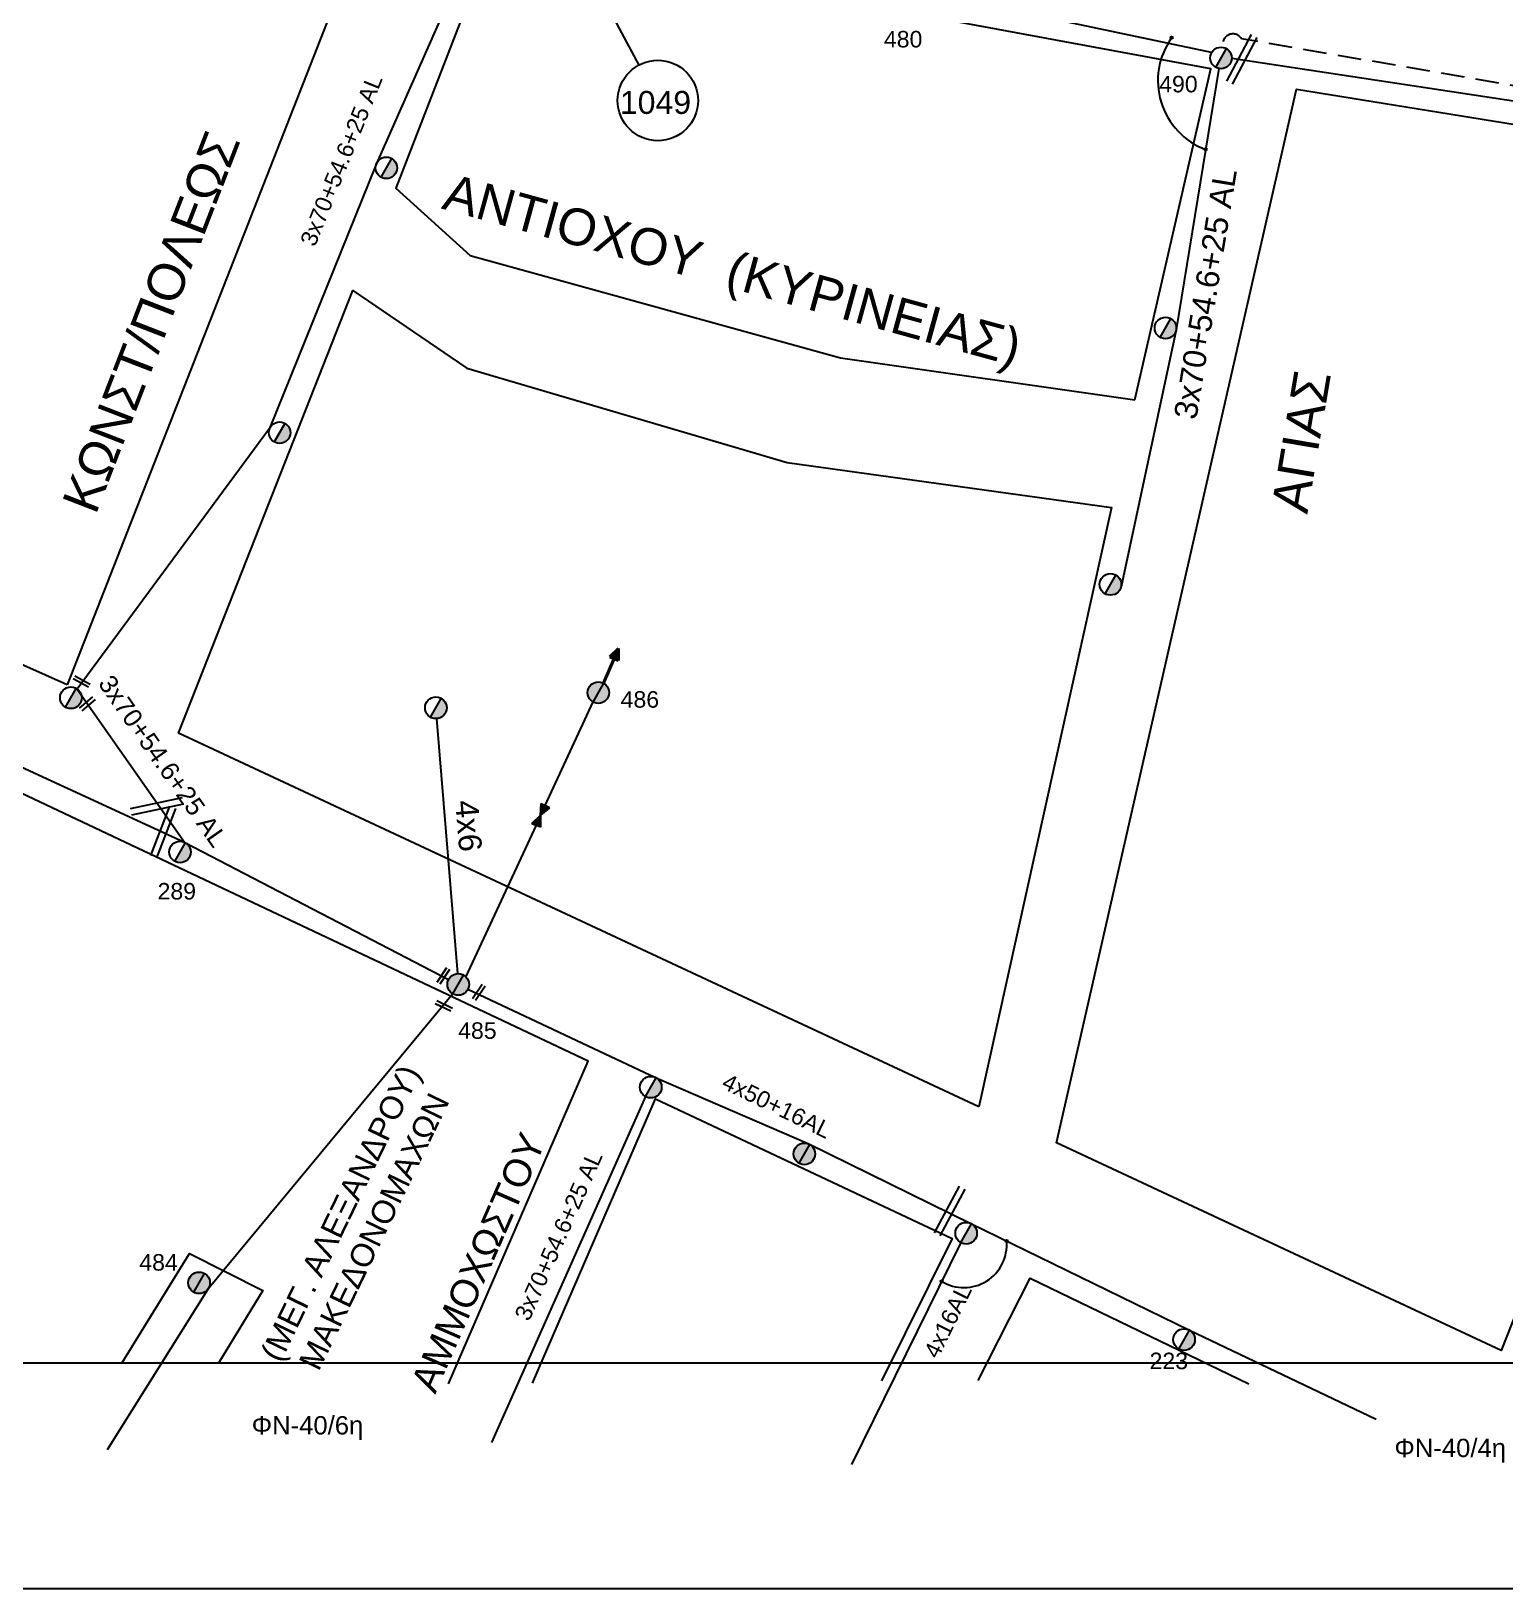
# Model space of a CAD drawing. Header units: millimetres. Extents: x 1421 to 7149, y 887 to 1917.
# Drawn here: x 5913.8 to 6074.4, y 887.4 to 1057.2 of the extents above; entities that cross this region are included whole.
import ezdxf
from ezdxf.enums import TextEntityAlignment as Align

# ---------------------------------------------------------------- set-up
doc = ezdxf.new("R2010")
doc.units = ezdxf.units.MM
doc.linetypes.add('DASHED', pattern=[19.05, 12.7, -6.35])
for name, color, linetype in [('4x6', 7, 'SYN_LINE'), ('Άγνωστα', 7, 'Continuous'), ('Γυμνά εναέρια ΧΤ (3Φ)   4x16AL', 7, 'Continuous'), ('Γυμνά εναέρια ΧΤ και ΦΟΠ (3Φ)   4x50+16AL', 7, 'Continuous'), ('Επίτονοι', 7, 'Continuous'), ('Καλώδια ΧΤ   3x150AL+50CU', 7, 'DASHED'), ('Μηχανική τομή', 7, 'Continuous'), ('Στύλος Ξύλινος', 7, 'Continuous'), ('Στύλος Ξύλινος @ 1', 7, 'Continuous'), ('Στύλος ΦΜ', 7, 'Continuous'), ('Στύλος ΦΜ @ 1', 7, 'Continuous'), ('Συνδέσεις', 7, 'Continuous'), ('Συνεστραμμένα ΧΤ   3x70+54.6+25 AL', 7, 'SYN_LINE'), ('Τομή', 7, 'Continuous'), ('Υπόβαθρο ΔΕΗ', 7, 'Continuous')]:
    doc.layers.add(name, color=color, linetype=linetype)
doc.styles.add('arial', font='arial.ttf')
doc.styles.get("Standard").update_dxf_attribs({"font": 'arial.ttf'})
doc.linetypes.add('SYN_LINE', pattern='A,0.5,-0.0001,["/\\/\\/\\/",Standard,S=0.1,R=0,X=0,Y=-0.05],-0.25', length=0.7501)

# ---------------------------------------------------------------- blocks, each defined once
blk = doc.blocks.new('ΥΠΑΡΧΩΝ ΤΣΙΜΕΝΤΕΝΙΟΣ ΣΤΥΛΟΣ')
at = {"layer": 'Στύλος ΦΜ'}
blk.add_hatch(color=256, dxfattribs=at).paths.add_polyline_path([(-1.29, -2.28, 0.574793), (2.62, 0, 0.268822), (1.3, 2.27)])
blk.add_line((-1.29, -2.28), (1.3, 2.27), dxfattribs=at)
blk.add_circle((0, 0), 2.62, dxfattribs=at)
at = {"layer": 'Στύλος ΦΜ', "flags": 4}
for tag, p in [('ΑΡΙΘΜΟΣ', (-4.68, 8.05)), ('ΤΥΠΟΣ', (-4.91, 3.03))]:
    blk.add_attdef(tag, p, '', height=4, dxfattribs=at)
blk = doc.blocks.new('ΥΠΑΡΧΩΝ ΞΥΛΙΝΟΣ ΣΤΥΛΟΣ')
at = {"layer": 'Στύλος Ξύλινος'}
h = blk.add_hatch(color=256, dxfattribs=at)
h.paths.add_polyline_path([(-2.62, 0, 0.270008), (-1.29, -2.28), (1.3, 2.27, 0.576266)])
h.paths.add_polyline_path([(-1.29, -2.28, 0.574793), (2.62, 0, 0.268822), (1.3, 2.27)])
blk.add_line((-1.29, -2.28), (1.3, 2.27), dxfattribs=at)
blk.add_circle((0, 0), 2.62, dxfattribs=at)
at = {"layer": 'Στύλος Ξύλινος', "flags": 4}
for tag, p in [('ΑΡΙΘΜΟΣ', (-4.91, 8.6)), ('ΤΥΠΟΣ', (-4.85, 3.39))]:
    blk.add_attdef(tag, p, '', height=4, dxfattribs=at)
blk = doc.blocks.new('ΜΗΧΑΝΙΚΗ ΤΟΜΗ')
at = {"layer": 'Μηχανική τομή', "ltscale": 40}
for p, q in [((-3.67, 1.17), (3.91, 1.17)), ((3.91, -0.38), (-3.67, -0.38))]:
    blk.add_line(p, q, dxfattribs=at)
blk = doc.blocks.new('ΤΟΜΗ')
at = {"layer": 'Τομή', "ltscale": 40}
for p, q in [((10.95, 0.22), (-12.13, 0.22)), ((10.95, -2.57), (-12.13, -2.57))]:
    blk.add_line(p, q, dxfattribs=at)
blk = doc.blocks.new('_ΣΥΝΔΕΣΗ')
at = {"layer": 'Συνδέσεις', "linetype": 'SYN_LINE', "ltscale": 40}
blk.add_hatch(color=256, dxfattribs=at).paths.add_polyline_path([(0.5, -0.01, 1), (-0.5, -0.01, 1)])
at = {"layer": 'Συνδέσεις'}
blk.add_circle((0, -0.01), 0.5, dxfattribs=at)
blk = doc.blocks.new('ΕΠΙΤΟΝΟΣ')
at = {"layer": 'Επίτονοι', "lineweight": 40, "ltscale": 40}
blk.add_hatch(color=256, dxfattribs=at).paths.add_polyline_path([(-1.13, 6.47), (0, 9.1), (1.13, 6.47)])
for p, q in [((-1.13, 6.47), (0, 9.1)), ((0, 9.1), (1.13, 6.47)), ((1.13, 6.47), (-1.13, 6.47)), ((-1.13, 6.47), (0, 6.47)), ((0, 6.47), (0, 0))]:
    blk.add_line(p, q, dxfattribs=at)

msp = doc.modelspace()

# ---------------------------------------------------------------- hatches: boundary and pattern name
at = {"layer": 'Επίτονοι', "lineweight": -3, "ltscale": 40}
for points in [[(5968.34, 970.84), (5969.27, 971.73), (5969.28, 970.44)], [(5970.26, 972.56), (5969.27, 971.73), (5969.36, 973.02)]]:
    msp.add_hatch(color=256, dxfattribs=at).paths.add_polyline_path(points)

# ---------------------------------------------------------------- linework, layer by layer
at = {"lineweight": -3, "ltscale": 0.1}
for points in [[(4932.72, 1917.4), (7149.36, 1917.4), (7149.36, 887.4), (4932.72, 887.4)], [(5038.25, 1899.55), (6989.1, 1899.55), (6989.1, 911.99), (5038.25, 911.99)]]:
    msp.add_lwpolyline(points, close=True, dxfattribs=at)
at = {"layer": '4x6', "color": 27, "lineweight": -3, "ltscale": 20}
msp.add_lwpolyline([(5960.29, 954.47), (5957.98, 982.28)], dxfattribs=at)
at = {"layer": 'Άγνωστα', "lineweight": -3, "ltscale": 0.1}
msp.add_line((5970.05, 1072.17), (5980.01, 1053.51), dxfattribs=at)
msp.add_circle((5982.08, 1049.65), 4.39, dxfattribs=at)
at = {"layer": 'Γυμνά εναέρια ΧΤ (3Φ)   4x16AL', "color": 5, "lineweight": -3, "ltscale": 0.2}
msp.add_lwpolyline([(6015.11, 925.15), (6003.18, 900.96)], dxfattribs=at)
at = {"layer": 'Γυμνά εναέρια ΧΤ και ΦΟΠ (3Φ)   4x50+16AL', "color": 85, "lineweight": -3, "ltscale": 0.2}
msp.add_lwpolyline([(5858.01, 1001.03), (5890.99, 987.02), (5930.49, 968.8)], dxfattribs=at)
at = {"layer": 'Γυμνά εναέρια ΧΤ και ΦΟΠ (3Φ)   4x50+16AL', "color": 27, "lineweight": -3, "ltscale": 0.2}
for points in [[(5930.59, 968.74), (5959.27, 953.84)], [(5961.38, 952.79), (5981.9, 943.11), (5998.52, 935.9), (6016.21, 927.23)], [(5959.74, 952.27), (5932.97, 920.01), (5922.03, 902.54)]]:
    msp.add_lwpolyline(points, dxfattribs=at)
at = {"layer": 'Γυμνά εναέρια ΧΤ και ΦΟΠ (3Φ)   4x50+16AL', "color": 5, "lineweight": -3, "ltscale": 0.2}
msp.add_lwpolyline([(6016.21, 927.23), (6040.04, 915.59), (6060.4, 905.9)], dxfattribs=at)
at = {"layer": 'Επίτονοι', "lineweight": -3, "ltscale": 40}
for p, q in [((5969.81, 972.79), (5975.01, 984.08)), ((5968.34, 970.84), (5969.27, 971.73)), ((5969.27, 971.73), (5969.36, 973.02)), ((5970.26, 972.56), (5969.27, 971.73)), ((5969.27, 971.73), (5969.28, 970.44)), ((5969.36, 973.02), (5970.26, 972.56)), ((5970.26, 972.56), (5969.81, 972.79)), ((5968.81, 970.64), (5961.13, 954.14)), ((5969.28, 970.44), (5968.34, 970.84)), ((5968.34, 970.84), (5968.81, 970.64))]:
    msp.add_line(p, q, dxfattribs=at)
at = {"layer": 'Καλώδια ΧΤ   3x150AL+50CU', "color": 2, "lineweight": -3, "ltscale": 0.2}
msp.add_lwpolyline([(6163.86, 1036), (6045.69, 1056.39, 0.922969), (6043.76, 1055.43)], format="xyb", dxfattribs=at)
at = {"layer": 'Συνεστραμμένα ΧΤ   3x70+54.6+25 AL', "color": 2, "lineweight": -3, "ltscale": 20}
for points in [[(5962.76, 1068.45), (5951.4, 1042.79), (5939.76, 1013.88), (5918.79, 985.49), (5930.49, 968.8)], [(6042.45, 1054.88), (6042.45, 1054.88), (6010.15, 1061.71), (5981.12, 1066.9), (5964.51, 1069.3)], [(6043.23, 1053.13), (6038.59, 1024.66), (6032.58, 996.65)]]:
    msp.add_lwpolyline(points, dxfattribs=at)
at = {"layer": 'Συνεστραμμένα ΧΤ   3x70+54.6+25 AL', "color": 30, "lineweight": -3, "ltscale": 20}
msp.add_lwpolyline([(6203.58, 1027.58), (6165.44, 1034.27), (6125.06, 1041.13), (6112.27, 1043.75), (6098.76, 1045.73), (6075.84, 1049.49), (6044.64, 1054.23)], dxfattribs=at)
at = {"layer": 'Συνεστραμμένα ΧΤ   3x70+54.6+25 AL', "color": 27, "lineweight": -3, "ltscale": 20}
msp.add_lwpolyline([(5980.73, 941.06), (5963.95, 903.34)], dxfattribs=at)
at = {"layer": 'Υπόβαθρο ΔΕΗ', "lineweight": -3, "ltscale": 0.2}
for points in [[(5917.7, 985.96), (5803.44, 1036.88), (5805.09, 1040.91), (5929.96, 1074.63), (5950.73, 1070.23), (5917.7, 985.96)], [(6087.07, 1029.37), (6115.23, 1017.74), (6074, 913.38), (6025.53, 936.01), (6051.69, 1050.88), (6123.44, 1039.3), (6117.06, 1022.9), (6089.32, 1034.64)], [(5959.27, 909.75), (5974.49, 944.93), (5864.2, 997.05), (5842.84, 949.59)], [(5968.4, 909.83), (5981.83, 940.83), (6014.16, 925.59), (6006.45, 910.09)], [(5923.66, 911.99), (5931.04, 923.97), (5939.02, 919.93), (5934.17, 911.99)], [(6017, 910.12), (6022.66, 921.26), (6046.49, 909.74)]]:
    msp.add_lwpolyline(points, dxfattribs=at)
for points in [[(6034.09, 1017.02), (6042.36, 1053.1), (5964.16, 1067.59), (5953.53, 1040.1), (5961.62, 1032.76), (6002, 1021.59)], [(6017.08, 939.95), (5929.83, 980.68), (5948.84, 1028.93), (5961.26, 1020.49), (5996.16, 1010.18), (6031.54, 1005.3)]]:
    msp.add_lwpolyline(points, close=True, dxfattribs=at)
at = {"layer": 'Υπόβαθρο ΔΕΗ', "lineweight": -3}
for centre, radius, start, end in [((6044.61, 1051.82), 8.02, 144.5369, 249.4399), ((6015.45, 924.9), 4.66, 238.6465, 5.3032)]:
    msp.add_arc(centre, radius, start, end, dxfattribs=at)

# ---------------------------------------------------------------- block references
at = {"layer": 'Επίτονοι', "lineweight": -3, "xscale": 0.449999999999818, "yscale": 0.449999999999818, "zscale": 0.449999999999818, "rotation": 336.9561148594649}
msp.add_blockref('ΕΠΙΤΟΝΟΣ', (5976.17, 986.13), dxfattribs=at)
at = {"layer": 'Μηχανική τομή', "lineweight": -3}
for p, xscale, yscale, zscale, rotation in [((5919.19, 986.24), 0.2499999999990288, 0.2499999999990288, 0.2499999999990288, 331.7410573896387), ((5919.94, 983.78), 0.2499999999991138, 0.2499999999991138, 0.2499999999991138, 39.92481875749262), ((5958.76, 954.15), 0.2499999999986643, 0.2499999999986643, 0.2499999999986643, 56.13743911202577), ((5962.64, 952.35), 0.2499999999986643, 0.2499999999986643, 0.2499999999986643, 56.13743911202577), ((5958.68, 950.87), 0.2499999999988231, 0.2499999999988231, 0.2499999999988231, 334.4409479598078)]:
    msp.add_blockref('ΜΗΧΑΝΙΚΗ ΤΟΜΗ', p, dxfattribs=dict(at, xscale=xscale, yscale=yscale, zscale=zscale, rotation=rotation))
at = {"layer": 'Στύλος Ξύλινος @ 1', "lineweight": -3, "ltscale": 40}
ref = msp.add_blockref('ΥΠΑΡΧΩΝ ΞΥΛΙΝΟΣ ΣΤΥΛΟΣ', (5975.59, 985.1), dxfattribs=dict(at, xscale=0.4499999999998181, yscale=0.4499999999998181, zscale=0.4499999999998181))
ref.add_attrib('ΑΡΙΘΜΟΣ', '486', (5978.02, 983.46), dxfattribs={"layer": 'Στύλος Ξύλινος', "height": 1.8, "flags": 4})
ref = msp.add_blockref('ΥΠΑΡΧΩΝ ΞΥΛΙΝΟΣ ΣΤΥΛΟΣ', (5960.32, 953.29), dxfattribs=dict(at, xscale=0.4499999999998181, yscale=0.4499999999998181, zscale=0.4499999999998181))
ref.add_attrib('ΑΡΙΘΜΟΣ', '485', (5960.31, 947.36), dxfattribs={"layer": 'Στύλος Ξύλινος', "height": 1.8, "flags": 4})
at = {"layer": 'Στύλος Ξύλινος @ 1', "lineweight": -3, "ltscale": 40, "xscale": 0.4499999999998181, "yscale": 0.4499999999998181, "zscale": 0.4499999999998181}
msp.add_blockref('ΥΠΑΡΧΩΝ ΞΥΛΙΝΟΣ ΣΤΥΛΟΣ', (5998.05, 934.82), dxfattribs=at)
at = {"layer": 'Στύλος Ξύλινος @ 1', "lineweight": -3, "ltscale": 40}
ref = msp.add_blockref('ΥΠΑΡΧΩΝ ΞΥΛΙΝΟΣ ΣΤΥΛΟΣ', (5932.07, 920.76), dxfattribs=dict(at, xscale=0.4499999999998181, yscale=0.4499999999998181, zscale=0.4499999999998181))
ref.add_attrib('ΑΡΙΘΜΟΣ', '484', (5925.55, 922.09), dxfattribs={"layer": 'Στύλος Ξύλινος', "height": 1.8, "flags": 4})
at = {"layer": 'Στύλος ΦΜ @ 1', "lineweight": -3, "ltscale": 40}
ref = msp.add_blockref('ΥΠΑΡΧΩΝ ΤΣΙΜΕΝΤΕΝΙΟΣ ΣΤΥΛΟΣ', (6009.94, 1060.55), dxfattribs=dict(at, xscale=0.4499999999998181, yscale=0.4499999999998181, zscale=0.4499999999998181))
ref.add_attrib('ΑΡΙΘΜΟΣ', '480', (6006.72, 1055.44), dxfattribs={"layer": 'Στύλος ΦΜ', "height": 1.8, "flags": 4})
ref = msp.add_blockref('ΥΠΑΡΧΩΝ ΤΣΙΜΕΝΤΕΝΙΟΣ ΣΤΥΛΟΣ', (6043.47, 1054.29), dxfattribs=dict(at, xscale=0.4499999999998181, yscale=0.4499999999998181, zscale=0.4499999999998181))
ref.add_attrib('ΑΡΙΘΜΟΣ', '490', (6036.73, 1050.54), dxfattribs={"layer": 'Στύλος ΦΜ', "height": 1.8, "flags": 4})
at = {"layer": 'Στύλος ΦΜ @ 1', "lineweight": -3, "ltscale": 40, "xscale": 0.4499999999998181, "yscale": 0.4499999999998181, "zscale": 0.4499999999998181}
for p in [(5952.48, 1042.31), (6037.42, 1024.85), (5940.85, 1013.44), (6031.42, 996.9), (5918.09, 984.54), (5957.88, 983.45), (5981.31, 942.09), (6015.69, 926.17)]:
    msp.add_blockref('ΥΠΑΡΧΩΝ ΤΣΙΜΕΝΤΕΝΙΟΣ ΣΤΥΛΟΣ', p, dxfattribs=at)
at = {"layer": 'Στύλος ΦΜ @ 1', "lineweight": -3, "ltscale": 40}
ref = msp.add_blockref('ΥΠΑΡΧΩΝ ΤΣΙΜΕΝΤΕΝΙΟΣ ΣΤΥΛΟΣ', (5929.99, 967.73), dxfattribs=dict(at, xscale=0.4499999999998181, yscale=0.4499999999998181, zscale=0.4499999999998181))
ref.add_attrib('ΑΡΙΘΜΟΣ', '289', (5927.54, 962.55), dxfattribs={"layer": 'Στύλος ΦΜ', "height": 1.8, "flags": 4})
ref = msp.add_blockref('ΥΠΑΡΧΩΝ ΤΣΙΜΕΝΤΕΝΙΟΣ ΣΤΥΛΟΣ', (6039.45, 914.57), dxfattribs=dict(at, xscale=0.4499999999998181, yscale=0.4499999999998181, zscale=0.4499999999998181))
ref.add_attrib('ΑΡΙΘΜΟΣ', '223', (6035.68, 911.35), dxfattribs={"layer": 'Στύλος ΦΜ', "height": 1.8, "flags": 4})
at = {"layer": 'Συνδέσεις', "lineweight": -3, "xscale": 0.25, "yscale": 0.25, "zscale": 0.25}
for p in [(6038.09, 1056.5), (6041.8, 1044.32), (6020.1, 925.33), (6013.02, 920.92)]:
    msp.add_blockref('_ΣΥΝΔΕΣΗ', p, dxfattribs=at)
at = {"layer": 'Τομή', "lineweight": -3}
for p, xscale, yscale, zscale, rotation in [((6045.54, 1054.41), 0.2499999999986335, 0.2499999999986335, 0.2499999999986335, 62.07529591699989), ((5927.54, 973.01), 0.2499999999986624, 0.2499999999986624, 0.2499999999986624, 11.81819376356476), ((5927.91, 970.15), 0.2499999999986624, 0.2499999999986624, 0.2499999999986624, 68.95123071760251), ((6013.68, 928.86), 0.2499999999986335, 0.2499999999986335, 0.2499999999986335, 62.07529591699989)]:
    msp.add_blockref('ΤΟΜΗ', p, dxfattribs=dict(at, xscale=xscale, yscale=yscale, zscale=zscale, rotation=rotation))

# ---------------------------------------------------------------- texts
at = {"lineweight": -3, "ltscale": 40, "width": 64.8866, "attachment_point": 1, "style": 'arial'}
for s, insert, char_height, rotation in [('ΚΩΝΣΤ/ΠΟΛΕΩΣ', (5917.06, 1005.83), 4, 68.8376), ('ΑΝΤΙΟΧΟΥ  (ΚΥΡΙΝΕΙΑΣ)', (5959.46, 1041.75), 4, 344.6116), ('ΑΓΙΑΣ', (6048.93, 1005.16), 4, 80.3935), ('(ΜΕΓ. ΑΛΕΞΑΝΔΡΟΥ)\\P ΜΑΚΕΔΟΝΟΜΑΧΩΝ', (5938.68, 913.05), 2.5, 64.1643), ('ΑΜΜΟΧΩΣΤΟΥ', (5955.06, 909.77), 3, 66.3529)]:
    msp.add_mtext(s, dxfattribs=dict(at, insert=insert, char_height=char_height, rotation=rotation))
at = {"layer": 'Άγνωστα', "lineweight": -3, "ltscale": 0.1}
for s, height, rotation, p in [('3x70+54.6+25 AL', 1.8, 68.0598, (5947.57, 1043.16)), ('3x70+54.6+25 AL', 2.5, 80.7406, (6041.76, 1028.58)), ('3x70+54.6+25 AL', 2, 305.0156, (5928.13, 977.64)), ('4x6', 2.5, 274.7414, (5961.46, 970.58)), ('4x50+16AL', 1.8, 333.9686, (5995.05, 940.05)), ('3x70+54.6+25 AL', 1.8, 66.0124, (5971.25, 925.91)), ('4x16AL', 1.8, 63.7387, (6013.68, 916.6))]:
    msp.add_text(s, height=height, rotation=rotation, dxfattribs=at).set_placement(p, align=Align.MIDDLE_CENTER)
msp.add_text('1049', height=2.5, dxfattribs=at).set_placement((5981.82, 1049.44), align=Align.MIDDLE_CENTER)
at = {"layer": 'Άγνωστα', "lineweight": -3, "ltscale": 0.1, "char_height": 2, "width": 6.1629, "attachment_point": 1}
for s, insert in [('ΦN-40/6η', (5937.8, 906.23)), ('ΦN-40/4η', (6062.37, 903.76))]:
    msp.add_mtext(s, dxfattribs=dict(at, insert=insert))

doc.saveas('drawing.dxf')
